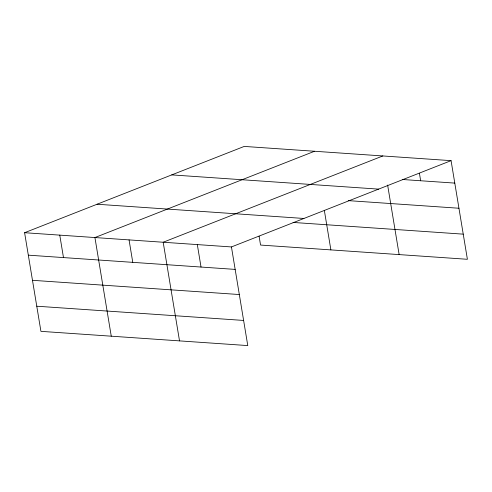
<?xml version="1.0" encoding="UTF-8"?>
<svg xmlns="http://www.w3.org/2000/svg" width="492" height="492" viewBox="0 0 492 492"><rect width="100%" height="100%" fill="white"/><g stroke="black" fill="none" stroke-linecap="round" stroke-linejoin="round"><path stroke-width="0.74" d="M24.6 232.71L231.443 246.941L247.777 345.581L40.928 331.35L24.6 232.71L244.223 146.419L451.072 160.65L467.4 259.29L260.557 245.059L259.087 236.185M314.554 151.259L94.925 237.55L111.26 336.19M382.813 155.952L163.184 242.242L179.518 340.888M231.443 246.941L451.072 160.65M402.456 179.5L454.786 183.104M171.751 174.894L378.594 189.125M348.219 200.625L458.95 208.245M97.078 204.235L303.921 218.466M293.084 222.439L463.236 234.149M28.315 255.163L235.164 269.395M32.478 280.305L239.321 294.536M36.765 306.208L243.614 320.44M419.418 173.27L420.66 180.755M387.628 185.06L399.141 254.592M324.394 210.693L330.882 249.899M197.317 244.592L201.031 267.045M129.058 239.899L132.772 262.347M59.766 235.127L63.48 257.58"/></g></svg>
